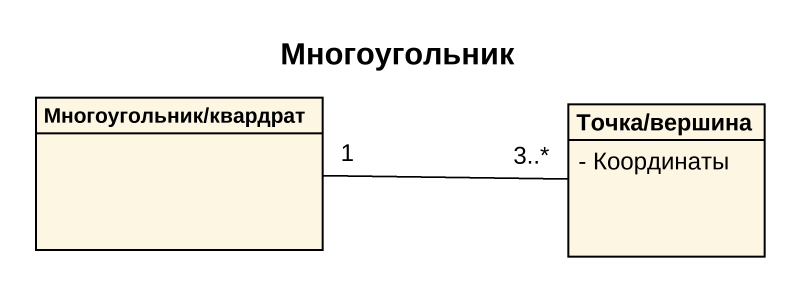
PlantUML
@startuml
title Многоугольник
hide circle
hide empty members
skinparam classAttributeIconSize 0
class "Многоугольник/квардрат" as Многоугольник_квардрат
class "Точка/вершина" as Точка_вершина {
  - Координаты
}
Точка_вершина "3..*" -left- "1" Многоугольник_квардрат
@enduml
